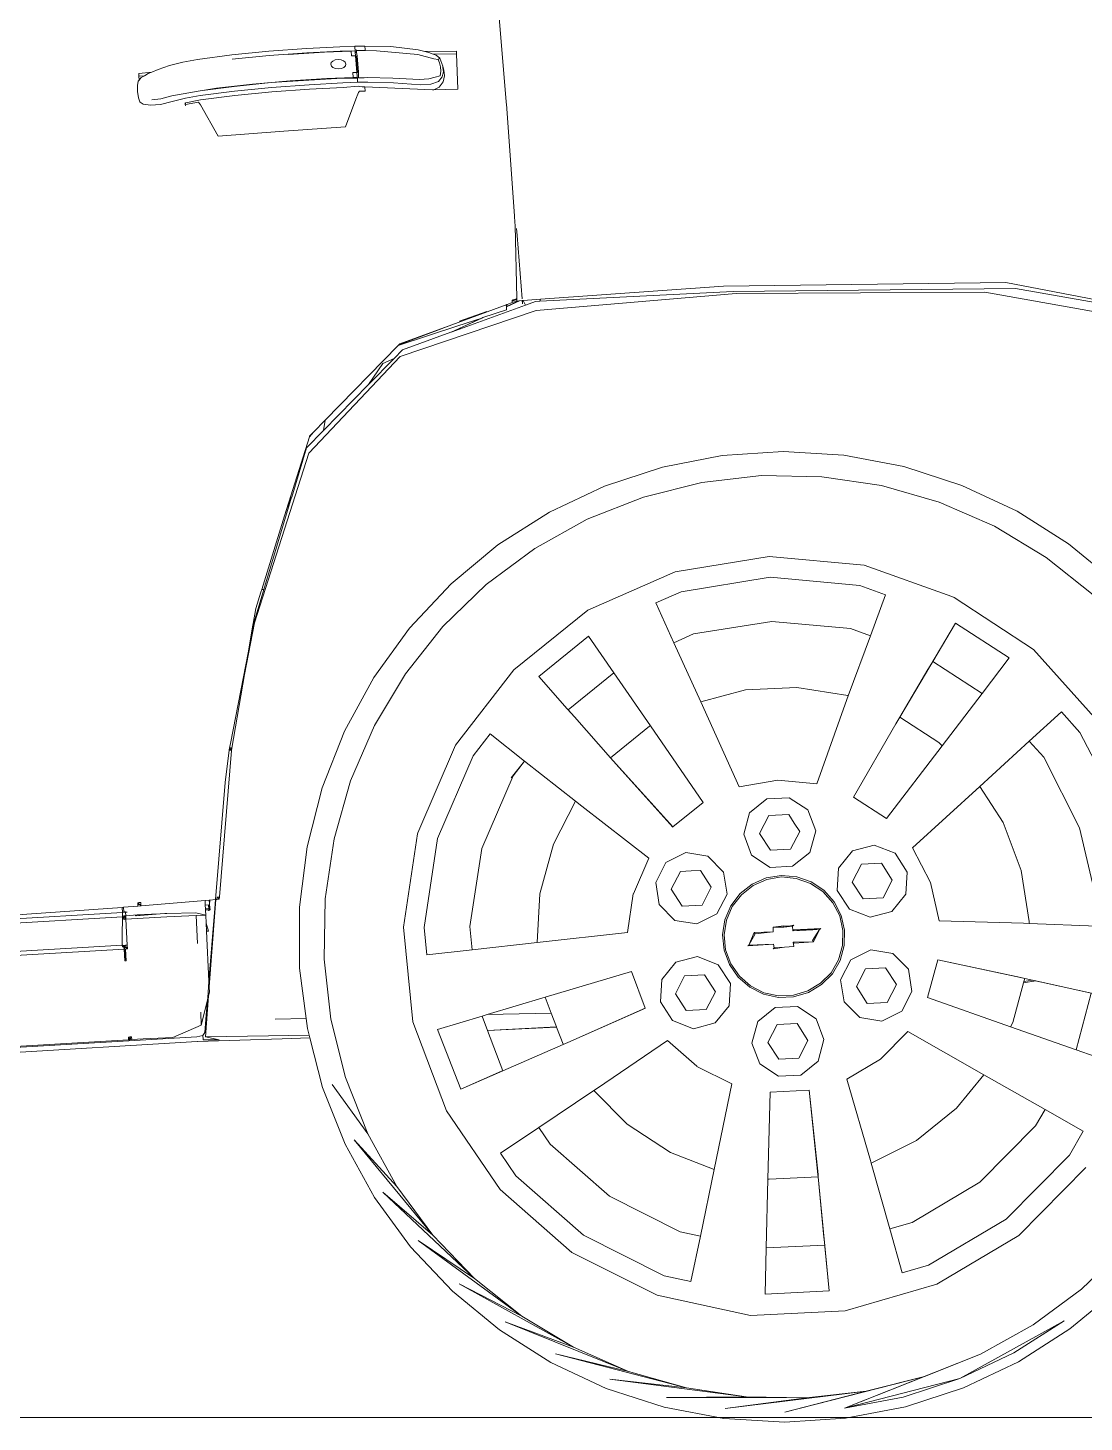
# Model space of a CAD drawing. Header units: millimetres. Extents: x 1010 to 1494, y -119 to 564.
# Drawn here: x 1420.978 to 1421.922, y 497.88 to 499.127 of the extents above; entities that cross this region are included whole.
import ezdxf

# ---------------------------------------------------------------- set-up
doc = ezdxf.new("R2010")
doc.units = ezdxf.units.MM
doc.layers.get('0').update_dxf_attribs({"lineweight": 9})
doc.layers.add('50', color=2, linetype='Continuous', lineweight=9)
doc.layers.add('Edges', color=7, linetype='Continuous', lineweight=9)

# ---------------------------------------------------------------- blocks, each defined once
blk = doc.blocks.new('chevy tahoe rs')
at = {"layer": 'Edges'}
for p, q in [((42.688, 1.536), (42.788, -1.373)), ((33.132, 0.43), (34.213, 0.517)), ((34.213, 0.517), (35.387, 0.577)), ((34.217, 0.38), (35.391, 0.44)), ((35.387, 0.577), (36.579, 0.606)), ((35.391, 0.44), (36.582, 0.47)), ((37.144, 0.461), (35.987, 0.445)), ((36.579, 0.606), (37.636, 0.61)), ((36.582, 0.47), (37.639, 0.473)), ((37.98, 0.457), (37.144, 0.461)), ((37.636, 0.61), (38.104, 0.602)), ((37.639, 0.473), (38.109, 0.462)), ((38.109, 0.462), (37.98, 0.457)), ((37.98, 0.457), (38.109, 0.462)), ((37.986, 0.303), (37.98, 0.457)), ((38.105, 0.55), (38.104, 0.602)), ((38.104, 0.602), (38.145, 0.599)), ((38.108, 0.48), (38.105, 0.55)), ((38.109, 0.462), (38.107, 0.415)), ((38.108, 0.48), (38.111, 0.48)), ((38.109, 0.462), (38.108, 0.48)), ((38.111, 0.48), (38.151, 0.483)), ((38.111, 0.48), (38.111, 0.408)), ((38.241, 0.602), (38.145, 0.599)), ((38.148, 0.413), (38.15, 0.472)), ((38.15, 0.472), (38.396, 0.452)), ((38.424, 0.593), (38.241, 0.602)), ((38.244, 0.465), (38.425, 0.455)), ((38.396, 0.452), (38.785, 0.421)), ((38.424, 0.593), (39.235, 0.539)), ((38.424, 0.593), (38.425, 0.486)), ((38.425, 0.486), (38.425, 0.484)), ((38.425, 0.484), (38.425, 0.455)), ((39.235, 0.539), (40.09, 0.391)), ((31.674, 0.099), (31.255, 0.072)), ((31.255, 0.072), (31.256, -0.024)), ((31.257, -0.014), (31.255, 0.072)), ((31.439, -0.003), (31.557, 0.057)), ((31.557, 0.057), (31.674, 0.099)), ((31.674, 0.099), (31.874, 0.171)), ((31.874, 0.171), (32.239, 0.278)), ((32.239, 0.278), (32.658, 0.367)), ((32.658, 0.367), (33.132, 0.43)), ((37.986, 0.303), (38.11, 0.298)), ((38.11, 0.298), (38.107, 0.415)), ((38.11, 0.298), (38.124, -0.223)), ((38.145, 0.031), (38.11, 0.298)), ((38.11, 0.298), (38.138, 0.292)), ((38.111, 0.408), (38.149, 0.407)), ((38.117, 0.038), (38.145, 0.031)), ((38.145, 0.031), (38.124, -0.223)), ((38.145, 0.031), (38.138, 0.292)), ((38.152, -0.229), (38.145, 0.031)), ((38.148, 0.413), (38.149, 0.407)), ((38.149, 0.407), (38.163, 0.299)), ((38.163, 0.299), (38.171, 0.04)), ((38.171, 0.04), (38.177, -0.222)), ((40.076, 0.252), (38.785, 0.421)), ((40.076, 0.252), (40.573, 0.085)), ((40.09, 0.391), (40.302, 0.329)), ((40.302, 0.329), (40.422, 0.294)), ((41.297, 0.295), (40.302, 0.329)), ((40.422, 0.294), (40.561, 0.234)), ((40.561, 0.234), (40.654, 0.193)), ((41.296, 0.208), (40.561, 0.234)), ((40.573, 0.085), (40.714, 0.054)), ((40.654, 0.193), (40.76, 0.096)), ((40.714, 0.054), (40.76, 0.096)), ((40.747, -0.051), (40.714, 0.054)), ((40.843, -0.161), (40.76, 0.096)), ((41.284, -0.91), (41.296, 0.208)), ((41.296, 0.208), (41.297, 0.295)), ((31.194, -0.366), (31.19, -0.495)), ((31.196, -0.3), (31.194, -0.366)), ((31.225, -0.166), (31.196, -0.3)), ((31.256, -0.134), (31.225, -0.166)), ((31.256, -0.024), (31.256, -0.111)), ((31.256, -0.024), (31.257, -0.024)), ((31.256, -0.111), (31.256, -0.121)), ((31.256, -0.111), (31.258, -0.111)), ((31.258, -0.12), (31.256, -0.121)), ((31.256, -0.121), (31.256, -0.134)), ((31.258, -0.132), (31.256, -0.134)), ((31.439, -0.003), (31.257, -0.014)), ((31.257, -0.014), (31.257, -0.024)), ((31.257, -0.024), (31.258, -0.111)), ((31.329, -0.058), (31.258, -0.132)), ((31.258, -0.111), (31.258, -0.12)), ((31.258, -0.12), (31.258, -0.132)), ((31.329, -0.058), (31.439, -0.003)), ((34.824, -0.433), (33.682, -0.509)), ((35.415, -0.416), (34.241, -0.479)), ((34.824, -0.433), (36.011, -0.39)), ((36.607, -0.392), (35.415, -0.416)), ((36.011, -0.39), (37.168, -0.373)), ((37.664, -0.387), (36.607, -0.392)), ((38.004, -0.377), (37.168, -0.373)), ((38.135, -0.403), (37.664, -0.387)), ((38, -0.218), (38.004, -0.377)), ((38.124, -0.223), (38, -0.218)), ((38.004, -0.377), (38.134, -0.385)), ((38.128, -0.341), (38.124, -0.223)), ((38.124, -0.223), (38.152, -0.229)), ((38.135, -0.403), (38.128, -0.341)), ((38.134, -0.385), (38.128, -0.341)), ((38.133, -0.472), (38.135, -0.403)), ((38.134, -0.385), (38.135, -0.403)), ((38.177, -0.222), (38.172, -0.349)), ((38.172, -0.349), (38.175, -0.399)), ((38.175, -0.399), (38.269, -0.401)), ((38.269, -0.401), (38.355, -0.403)), ((38.355, -0.403), (38.448, -0.405)), ((39.254, -0.458), (38.448, -0.405)), ((40.747, -0.051), (40.774, -0.177)), ((40.749, -0.456), (40.78, -0.314)), ((40.774, -0.177), (40.78, -0.314)), ((40.812, -0.495), (40.855, -0.326)), ((40.87, -0.284), (40.843, -0.161)), ((40.846, -0.206), (40.843, -0.161)), ((40.855, -0.326), (40.846, -0.206)), ((40.884, -0.458), (40.87, -0.284)), ((31.19, -0.495), (31.206, -0.689)), ((31.243, -0.819), (31.206, -0.689)), ((31.258, -0.83), (31.243, -0.819)), ((31.26, -0.831), (31.258, -0.83)), ((31.351, -0.898), (31.26, -0.831)), ((31.911, -0.759), (31.626, -0.777)), ((32.266, -0.862), (31.899, -0.931)), ((32.269, -0.682), (31.911, -0.759)), ((32.686, -0.774), (32.266, -0.862)), ((33.163, -0.569), (32.269, -0.682)), ((33.162, -0.713), (32.686, -0.774)), ((33.165, -0.851), (32.697, -0.922)), ((34.244, -0.627), (33.162, -0.713)), ((33.239, -0.562), (33.163, -0.569)), ((34.248, -0.766), (33.165, -0.851)), ((34.241, -0.479), (33.239, -0.562)), ((33.239, -0.562), (33.682, -0.509)), ((35.419, -0.569), (34.244, -0.627)), ((35.423, -0.708), (34.248, -0.766)), ((36.612, -0.54), (35.419, -0.569)), ((36.616, -0.679), (35.423, -0.708)), ((37.668, -0.536), (36.612, -0.54)), ((37.672, -0.674), (36.616, -0.679)), ((37.668, -0.536), (38.136, -0.537)), ((37.672, -0.674), (38.151, -0.661)), ((38.103, -0.962), (38.146, -0.864)), ((38.136, -0.537), (38.133, -0.472)), ((38.136, -0.537), (38.176, -0.536)), ((38.146, -0.864), (38.181, -0.821)), ((38.151, -0.661), (38.183, -0.674)), ((38.273, -0.544), (38.176, -0.536)), ((38.181, -0.821), (38.359, -0.826)), ((38.277, -0.683), (38.183, -0.674)), ((38.359, -0.548), (38.273, -0.544)), ((38.353, -0.69), (38.277, -0.683)), ((38.356, -0.704), (38.353, -0.69)), ((38.353, -0.69), (40.486, -0.887)), ((38.356, -0.704), (38.359, -0.826)), ((38.455, -0.552), (38.359, -0.548)), ((39.264, -0.605), (38.455, -0.552)), ((40.094, -0.548), (39.254, -0.458)), ((40.115, -0.715), (39.264, -0.605)), ((40.39, -0.539), (40.094, -0.548)), ((40.446, -0.704), (40.115, -0.715)), ((40.583, -0.496), (40.39, -0.539)), ((40.684, -0.632), (40.446, -0.704)), ((40.53, -0.888), (40.704, -0.811)), ((40.583, -0.496), (40.749, -0.456)), ((40.684, -0.632), (40.812, -0.495)), ((40.704, -0.811), (40.837, -0.65)), ((40.837, -0.65), (40.885, -0.47)), ((40.884, -0.458), (40.885, -0.47)), ((31.582, -0.939), (31.351, -0.898)), ((31.899, -0.931), (31.582, -0.939)), ((32.659, -0.97), (32.673, -0.968)), ((32.671, -0.927), (32.671, -0.925)), ((32.678, -0.939), (32.671, -0.944)), ((32.671, -0.944), (32.673, -0.968)), ((32.673, -0.968), (32.676, -1.016)), ((32.673, -0.968), (32.678, -0.968)), ((32.678, -0.968), (33.092, -0.922)), ((32.697, -0.922), (32.678, -0.939)), ((32.678, -0.926), (32.678, -0.924)), ((32.678, -0.939), (32.678, -0.93)), ((32.678, -0.968), (32.678, -0.939)), ((32.68, -0.925), (32.683, -0.923)), ((32.697, -0.922), (32.683, -0.923)), ((33.092, -0.922), (33.153, -1.002)), ((33.153, -1.002), (33.657, -2.017)), ((37.685, -1.921), (38.092, -0.988)), ((38.092, -0.988), (38.103, -0.962)), ((40.486, -0.887), (40.53, -0.888)), ((40.53, -0.888), (41.284, -0.91)), ((42.788, -1.373), (42.789, -1.397)), ((42.789, -1.397), (42.789, -1.413)), ((42.789, -1.413), (42.79, -1.44)), ((42.79, -1.44), (42.876, -4.992)), ((33.657, -2.017), (35.74, -1.969)), ((35.74, -1.969), (37.685, -1.921)), ((42.88, -5.183), (42.876, -4.992)), ((42.88, -5.185), (42.878, -5.286)), ((42.88, -5.185), (42.88, -5.183)), ((42.878, -5.286), (42.819, -7.586)), ((42.927, -5.606), (42.92, -5.389)), ((42.987, -7.607), (42.927, -5.606)), ((42.476, -7.773), (40.733, -8.319)), ((43.088, -7.811), (40.738, -8.54)), ((42.483, -7.771), (42.476, -7.773)), ((42.477, -7.795), (42.476, -7.773)), ((42.477, -7.795), (42.484, -7.789)), ((42.48, -7.833), (42.477, -7.795)), ((42.484, -7.831), (42.48, -7.833)), ((42.481, -7.839), (42.48, -7.833)), ((42.481, -7.839), (42.484, -7.837)), ((42.484, -7.878), (42.481, -7.839)), ((42.496, -7.767), (42.483, -7.771)), ((42.483, -7.771), (42.484, -7.776)), ((42.883, -7.67), (42.484, -7.831)), ((42.484, -7.837), (42.901, -7.67)), ((42.484, -7.776), (42.509, -7.765)), ((42.484, -7.789), (42.509, -7.765)), ((42.496, -7.767), (42.484, -7.776)), ((42.484, -7.789), (42.484, -7.776)), ((42.484, -7.831), (42.484, -7.789)), ((42.484, -7.837), (42.484, -7.831)), ((42.484, -7.878), (42.484, -7.837)), ((42.484, -7.88), (42.484, -7.878)), ((42.484, -7.934), (42.484, -7.88)), ((42.512, -7.762), (42.496, -7.767)), ((42.509, -7.765), (42.512, -7.762)), ((42.512, -7.762), (42.67, -7.712)), ((42.67, -7.712), (42.672, -7.664)), ((42.817, -7.672), (42.67, -7.712)), ((42.672, -7.664), (42.79, -7.63)), ((42.699, -7.634), (42.672, -7.654)), ((42.699, -7.634), (42.672, -7.641)), ((42.672, -7.641), (42.673, -7.637)), ((42.672, -7.654), (42.672, -7.641)), ((42.672, -7.664), (42.672, -7.654)), ((42.707, -7.628), (42.673, -7.637)), ((42.784, -7.61), (42.699, -7.634)), ((42.707, -7.628), (42.699, -7.634)), ((42.784, -7.607), (42.707, -7.628)), ((42.798, -7.603), (42.784, -7.607)), ((42.784, -7.607), (42.784, -7.61)), ((42.784, -7.61), (42.79, -7.63)), ((42.79, -7.63), (42.798, -7.628)), ((42.805, -7.601), (42.798, -7.603)), ((42.798, -7.628), (42.798, -7.603)), ((42.798, -7.628), (42.804, -7.626)), ((42.804, -7.626), (42.805, -7.601)), ((42.817, -7.67), (42.804, -7.626)), ((42.819, -7.597), (42.805, -7.601)), ((42.819, -7.597), (42.817, -7.67)), ((42.817, -7.672), (42.883, -7.67)), ((42.817, -7.67), (42.817, -7.672)), ((42.819, -7.586), (42.819, -7.597)), ((42.883, -7.67), (42.901, -7.67)), ((42.901, -7.67), (42.989, -7.668)), ((42.989, -7.668), (42.993, -7.667)), ((42.992, -7.769), (42.989, -7.668)), ((42.993, -7.667), (42.992, -7.769)), ((42.993, -7.667), (43.023, -7.667)), ((43.57, -7.654), (43.023, -7.667)), ((43.023, -7.667), (43.088, -7.811)), ((43.405, -7.712), (43.088, -7.811)), ((43.54, -7.713), (43.405, -7.712)), ((43.413, -7.997), (49.736, -7.772)), ((43.54, -7.713), (43.57, -7.654)), ((49.647, -7.707), (43.54, -7.713)), ((43.57, -7.654), (49.352, -7.515)), ((49.352, -7.515), (58.249, -7.834)), ((58.547, -8.038), (49.647, -7.707)), ((49.736, -7.772), (57.577, -8.106)), ((58.249, -7.834), (61.563, -8.634)), ((39.035, -8.874), (40.733, -8.319)), ((39.056, -9.244), (43.413, -7.997)), ((40.733, -8.319), (39.072, -8.84)), ((41.686, -8.154), (40.703, -8.551)), ((40.738, -8.54), (41.723, -8.143)), ((40.922, -8.364), (41.686, -8.154)), ((40.977, -8.219), (41.857, -7.951)), ((41.686, -8.154), (41.723, -8.143)), ((41.723, -8.143), (42.484, -7.934)), ((57.577, -8.106), (61.373, -8.974)), ((61.725, -8.763), (58.547, -8.038)), ((39.011, -8.896), (40.922, -8.364)), ((40.696, -8.553), (39.142, -9.035)), ((40.696, -8.553), (40.703, -8.551)), ((40.732, -8.542), (40.703, -8.551)), ((40.732, -8.542), (40.738, -8.54)), ((39.011, -8.896), (36.602, -11.133)), ((38.862, -9.294), (39.142, -9.035)), ((39.035, -8.874), (39.011, -8.896)), ((39.072, -8.84), (39.035, -8.874)), ((36.03, -12.15), (39.056, -9.244)), ((38.862, -9.294), (38.023, -10.073)), ((38.023, -10.073), (38.501, -9.44)), ((38.501, -9.44), (38.862, -9.294)), ((38.023, -10.073), (36.534, -11.453)), ((36.602, -11.133), (36.211, -11.496)), ((36.534, -11.453), (36.602, -11.133)), ((36.078, -11.631), (35.176, -14.09)), ((36.534, -11.453), (35.968, -11.978)), ((36.078, -11.631), (36.211, -11.496)), ((36.084, -11.613), (36.078, -11.631)), ((36.211, -11.496), (36.084, -11.613)), ((34.062, -17.413), (36.03, -12.15)), ((35.968, -11.978), (35.426, -13.509)), ((47.151, -13.125), (45.297, -13.634)), ((47.151, -13.125), (49.055, -12.854)), ((49.055, -12.854), (50.977, -12.823)), ((50.977, -12.823), (52.887, -13.033)), ((52.887, -13.033), (54.757, -13.481)), ((35.425, -13.51), (34.411, -16.372)), ((35.176, -14.09), (35.379, -13.571)), ((35.379, -13.571), (35.425, -13.51)), ((35.425, -13.51), (35.426, -13.509)), ((43.522, -14.37), (45.297, -13.634)), ((48.367, -13.673), (50.262, -13.548)), ((50.262, -13.548), (52.157, -13.673)), ((54.757, -13.481), (56.556, -14.16)), ((44.705, -14.657), (46.504, -14.045)), ((46.504, -14.045), (48.367, -13.673)), ((52.157, -13.673), (54.02, -14.045)), ((54.02, -14.045), (55.818, -14.657)), ((35.176, -14.09), (34.341, -16.368)), ((41.852, -15.323), (43.522, -14.37)), ((58.255, -15.058), (56.556, -14.16)), ((43.002, -15.499), (44.705, -14.657)), ((55.818, -14.657), (57.522, -15.499)), ((40.315, -16.478), (41.852, -15.323)), ((58.255, -15.058), (59.828, -16.163)), ((41.423, -16.558), (43.002, -15.499)), ((57.522, -15.499), (59.101, -16.558)), ((47.393, -16.448), (50.381, -16.102)), ((50.381, -16.102), (53.36, -16.526)), ((59.828, -16.163), (61.251, -17.456)), ((34.411, -16.372), (34.053, -17.378)), ((34.308, -16.457), (34.125, -16.957)), ((34.308, -16.457), (34.345, -16.368)), ((34.341, -16.368), (34.308, -16.457)), ((34.345, -16.368), (34.341, -16.368)), ((34.411, -16.372), (34.345, -16.368)), ((38.936, -17.816), (40.315, -16.478)), ((39.995, -17.814), (41.423, -16.558)), ((44.584, -17.526), (47.393, -16.448)), ((53.36, -16.526), (56.073, -17.65)), ((59.101, -16.558), (60.529, -17.814)), ((34.125, -16.957), (34.02, -17.429)), ((46.74, -17.394), (47.549, -17.083)), ((47.549, -17.083), (50.373, -16.757)), ((50.373, -16.757), (53.187, -17.158)), ((33.666, -19.026), (34.062, -17.413)), ((34.013, -17.542), (33.831, -18.281)), ((33.994, -17.547), (33.831, -18.281)), ((33.997, -17.533), (33.994, -17.547)), ((33.994, -17.547), (34.013, -17.542)), ((34.02, -17.429), (33.997, -17.533)), ((33.997, -17.533), (34.016, -17.528)), ((34.016, -17.528), (34.013, -17.542)), ((34.013, -17.542), (34.015, -17.542)), ((34.047, -17.404), (34.016, -17.528)), ((34.016, -17.528), (34.019, -17.528)), ((34.02, -17.429), (34.047, -17.404)), ((34.053, -17.378), (34.047, -17.404)), ((34.047, -17.404), (34.05, -17.401)), ((42.16, -19.284), (44.584, -17.526)), ((46.74, -17.394), (47.247, -18.677)), ((53.187, -17.158), (53.988, -17.49)), ((53.988, -17.49), (53.449, -18.758)), ((37.734, -19.317), (38.936, -17.816)), ((38.743, -19.246), (39.995, -17.814)), ((56.139, -17.678), (56.073, -17.65)), ((58.561, -19.44), (56.139, -17.678)), ((33.118, -21.173), (33.827, -18.297)), ((33.827, -18.297), (33.666, -19.026)), ((33.827, -18.297), (33.831, -18.281)), ((42.933, -19.535), (44.563, -18.338)), ((44.563, -18.338), (45.306, -19.536)), ((47.247, -18.677), (47.88, -18.43)), ((47.88, -18.43), (50.357, -18.159)), ((50.357, -18.159), (52.826, -18.495)), ((47.247, -18.677), (47.998, -20.577)), ((52.657, -20.618), (53.449, -18.758)), ((52.826, -18.495), (53.449, -18.758)), ((56.14, -18.49), (54.251, -21.364)), ((56.14, -18.49), (55.369, -19.668)), ((56.14, -18.49), (57.782, -19.67)), ((33.666, -19.026), (33.156, -21.321)), ((36.73, -20.957), (37.734, -19.317)), ((37.687, -20.83), (38.743, -19.246)), ((40.206, -21.572), (42.16, -19.284)), ((43.782, -20.596), (42.933, -19.535)), ((42.933, -19.535), (43.784, -20.594)), ((43.815, -20.632), (45.306, -19.536)), ((45.306, -19.536), (46.377, -21.261)), ((55.206, -19.915), (55.369, -19.668)), ((55.369, -19.668), (56.873, -20.748)), ((57.782, -19.67), (56.873, -20.748)), ((58.561, -19.44), (60.454, -21.778)), ((55.206, -19.915), (54.252, -21.365)), ((43.782, -20.596), (43.784, -20.594)), ((43.997, -20.865), (43.782, -20.596)), ((43.784, -20.594), (43.815, -20.632)), ((43.999, -20.863), (43.815, -20.632)), ((49.426, -20.273), (47.998, -20.577)), ((47.998, -20.577), (49.079, -23.314)), ((49.426, -20.273), (51.051, -20.273)), ((51.051, -20.273), (52.64, -20.611)), ((52.546, -20.878), (52.657, -20.618)), ((52.64, -20.611), (52.657, -20.618)), ((35.94, -22.709), (36.73, -20.957)), ((36.847, -22.539), (37.687, -20.83)), ((43.997, -20.865), (43.999, -20.863)), ((45.07, -22.204), (43.997, -20.865)), ((43.999, -20.863), (45.071, -22.203)), ((52.546, -20.878), (51.527, -23.346)), ((55.534, -22.333), (56.873, -20.748)), ((33.146, -21.394), (32.542, -25.991)), ((33.074, -21.385), (32.894, -22.402)), ((33.071, -21.384), (33.073, -21.37)), ((33.074, -21.385), (33.071, -21.384)), ((33.073, -21.37), (33.082, -21.308)), ((33.073, -21.37), (33.077, -21.371)), ((33.074, -21.385), (33.077, -21.371)), ((33.087, -21.386), (33.074, -21.385)), ((33.077, -21.371), (33.088, -21.309)), ((33.077, -21.371), (33.089, -21.372)), ((33.091, -21.331), (33.081, -21.317)), ((33.088, -21.309), (33.082, -21.308)), ((33.082, -21.308), (33.146, -21.394)), ((33.087, -21.386), (33.089, -21.372)), ((33.135, -21.392), (33.087, -21.386)), ((33.095, -21.267), (33.088, -21.309)), ((33.104, -21.312), (33.088, -21.309)), ((33.089, -21.372), (33.104, -21.312)), ((33.095, -21.266), (33.118, -21.173)), ((33.095, -21.267), (33.095, -21.266)), ((33.144, -21.319), (33.104, -21.312)), ((33.135, -21.392), (33.144, -21.319)), ((33.146, -21.394), (33.135, -21.392)), ((33.151, -21.32), (33.144, -21.319)), ((33.146, -21.394), (33.153, -21.32)), ((33.146, -21.394), (33.151, -21.32)), ((33.156, -21.321), (33.146, -21.394)), ((33.153, -21.32), (33.151, -21.32)), ((33.156, -21.321), (33.153, -21.32)), ((40.753, -21.931), (41.316, -21.272)), ((41.316, -21.272), (42.355, -22.177)), ((45.071, -22.203), (46.353, -21.272)), ((46.353, -21.272), (46.377, -21.261)), ((46.377, -21.261), (47.926, -23.757)), ((54.113, -21.574), (54.251, -21.364)), ((54.116, -21.573), (54.252, -21.365)), ((54.252, -21.365), (54.251, -21.364)), ((55.438, -22.226), (54.252, -21.365)), ((58.289, -22.328), (59.353, -21.449)), ((59.353, -21.449), (59.898, -22.123)), ((40.206, -21.572), (38.883, -24.274)), ((39.502, -24.484), (40.753, -21.931)), ((52.668, -23.819), (54.113, -21.574)), ((52.67, -23.819), (54.116, -21.573)), ((32.894, -22.402), (32.408, -26.072)), ((41.913, -22.689), (42.355, -22.177)), ((42.355, -22.177), (41.975, -22.627)), ((41.975, -22.627), (42.358, -22.18)), ((42.355, -22.177), (42.358, -22.18)), ((43.9, -23.523), (42.358, -22.18)), ((45.07, -22.204), (45.071, -22.203)), ((45.239, -22.415), (45.07, -22.204)), ((45.239, -22.413), (45.071, -22.203)), ((46.929, -24.481), (45.239, -22.413)), ((46.928, -24.483), (45.239, -22.415)), ((55.534, -22.333), (53.668, -24.543)), ((55.438, -22.226), (55.534, -22.333)), ((58.289, -22.328), (56.663, -23.672)), ((58.289, -22.328), (58.72, -22.854)), ((59.898, -22.123), (61.081, -24.708)), ((35.376, -24.547), (35.94, -22.709)), ((36.237, -24.342), (36.847, -22.539)), ((40.878, -24.866), (41.975, -22.627)), ((41.975, -22.627), (41.913, -22.689)), ((58.72, -22.854), (59.743, -25.126)), ((50.305, -23.172), (49.079, -23.314)), ((50.305, -23.172), (50.306, -23.172)), ((51.527, -23.346), (50.306, -23.172)), ((43.139, -24.841), (43.9, -23.523)), ((44.093, -23.691), (43.9, -23.523)), ((44.093, -23.691), (46.126, -25.423)), ((49.937, -23.738), (49.367, -24.152)), ((50.64, -23.738), (49.937, -23.738)), ((51.21, -24.152), (50.64, -23.738)), ((56.663, -23.672), (54.445, -25.504)), ((56.663, -23.672), (57.337, -24.841)), ((47.926, -23.757), (46.929, -24.481)), ((49.367, -24.152), (49.15, -24.821)), ((51.427, -24.821), (51.21, -24.152)), ((52.67, -23.819), (52.668, -23.819)), ((53.668, -24.543), (52.67, -23.819)), ((35.046, -26.441), (35.376, -24.547)), ((35.866, -26.211), (36.237, -24.342)), ((38.287, -27.223), (38.875, -24.308)), ((38.883, -24.274), (38.875, -24.308)), ((38.94, -27.271), (39.502, -24.484)), ((46.929, -24.481), (46.928, -24.483)), ((49.654, -24.817), (49.971, -24.27)), ((49.971, -24.27), (50.603, -24.27)), ((50.761, -24.543), (50.603, -24.27)), ((50.768, -24.544), (50.761, -24.543)), ((50.761, -24.543), (50.919, -24.817)), ((40.385, -27.31), (40.878, -24.866)), ((42.637, -26.386), (43.139, -24.841)), ((49.15, -24.821), (49.367, -25.491)), ((49.971, -25.365), (49.654, -24.817)), ((50.919, -24.817), (50.603, -25.365)), ((51.21, -25.491), (51.427, -24.821)), ((57.337, -24.841), (57.84, -26.386)), ((46.126, -25.423), (45.583, -26.53)), ((47.301, -25.309), (46.658, -25.595)), ((47.989, -25.456), (47.301, -25.309)), ((48.46, -25.979), (47.989, -25.456)), ((49.367, -25.491), (49.937, -25.904)), ((50.603, -25.365), (49.971, -25.365)), ((50.64, -25.904), (51.21, -25.491)), ((52.557, -25.51), (52.086, -26.032)), ((53.245, -25.363), (52.557, -25.51)), ((53.888, -25.649), (53.245, -25.363)), ((54.959, -26.626), (54.445, -25.504)), ((59.743, -25.126), (60.186, -27.578)), ((46.658, -25.595), (46.306, -26.205)), ((46.783, -26.441), (47.099, -25.893)), ((47.436, -25.893), (47.099, -25.893)), ((47.437, -25.892), (47.436, -25.893)), ((47.436, -25.893), (47.732, -25.893)), ((47.732, -25.893), (48.048, -26.441)), ((49.937, -25.904), (50.64, -25.904)), ((52.496, -26.492), (52.812, -25.945)), ((52.812, -25.945), (53.445, -25.945)), ((53.445, -25.945), (53.761, -26.492)), ((54.24, -26.259), (53.888, -25.649)), ((-4.755, -26.708), (29.457, -26.335)), ((29.457, -26.175), (25.41, -26.261)), ((29.503, -26.174), (29.457, -26.175)), ((29.457, -26.175), (29.457, -26.335)), ((29.457, -26.335), (29.561, -26.334)), ((29.457, -26.335), (29.457, -26.447)), ((29.955, -26.165), (29.503, -26.174)), ((29.503, -26.174), (29.503, -26.32)), ((29.503, -26.32), (29.561, -26.316)), ((29.561, -26.316), (29.561, -26.334)), ((29.561, -26.334), (29.561, -26.441)), ((29.561, -26.334), (29.609, -26.334)), ((29.955, -26.057), (29.992, -26.05)), ((29.955, -26.053), (29.992, -26.05)), ((29.955, -26.057), (29.955, -26.053)), ((29.955, -26.053), (30.056, -26.157)), ((29.955, -26.12), (29.955, -26.057)), ((30.056, -26.114), (29.955, -26.12)), ((29.955, -26.165), (29.955, -26.12)), ((30.056, -26.157), (29.955, -26.165)), ((29.992, -26.05), (30.057, -26.047)), ((30.056, -26.114), (30.057, -26.047)), ((32.08, -26.083), (30.056, -26.157)), ((30.056, -26.157), (30.056, -26.114)), ((32.206, -26.079), (32.08, -26.083)), ((32.08, -26.229), (32.08, -26.083)), ((32.08, -26.229), (32.183, -26.224)), ((32.08, -26.229), (32.08, -26.35)), ((32.19, -26.345), (32.08, -26.35)), ((32.372, -26.346), (32.08, -28.633)), ((32.08, -26.35), (32.08, -26.382)), ((32.08, -26.382), (32.194, -26.377)), ((32.08, -26.382), (32.08, -26.387)), ((32.179, -26.383), (32.08, -26.387)), ((32.08, -26.387), (32.08, -26.547)), ((32.179, -26.383), (32.176, -26.401)), ((32.196, -26.382), (32.179, -26.383)), ((32.183, -26.224), (32.183, -26.228)), ((32.183, -26.228), (32.187, -26.246)), ((32.187, -26.246), (32.19, -26.345)), ((32.196, -26.382), (32.193, -26.401)), ((32.194, -26.377), (32.197, -26.378)), ((32.227, -26.381), (32.196, -26.382)), ((32.217, -26.23), (32.197, -26.378)), ((32.197, -26.378), (32.227, -26.381)), ((32.228, -26.078), (32.206, -26.079)), ((32.213, -26.173), (32.206, -26.079)), ((32.228, -26.078), (32.213, -26.173)), ((32.217, -26.23), (32.213, -26.173)), ((32.237, -26.078), (32.217, -26.23)), ((32.227, -26.381), (32.217, -26.23)), ((32.237, -26.078), (32.228, -26.078)), ((32.408, -26.072), (32.237, -26.078)), ((32.408, -26.072), (32.372, -26.346)), ((32.375, -26.476), (32.427, -26.071)), ((32.427, -26.071), (32.408, -26.072)), ((32.456, -26.07), (32.427, -26.071)), ((32.456, -26.07), (32.466, -25.995)), ((32.531, -26.064), (32.456, -26.07)), ((32.526, -25.992), (32.466, -25.995)), ((32.466, -25.995), (32.531, -26.064)), ((32.542, -25.991), (32.526, -25.992)), ((32.531, -26.064), (32.526, -25.992)), ((32.542, -25.991), (32.531, -26.064)), ((35.742, -28.112), (35.866, -26.211)), ((42.477, -27.919), (42.637, -26.386)), ((46.306, -26.205), (46.379, -26.905)), ((48.533, -26.678), (48.46, -25.979)), ((49.343, -26.401), (49.795, -26.227)), ((49.807, -26.276), (49.367, -26.445)), ((49.795, -26.227), (50.275, -26.172)), ((50.274, -26.222), (49.807, -26.276)), ((50.74, -26.289), (50.274, -26.222)), ((50.275, -26.172), (50.754, -26.24)), ((51.176, -26.469), (50.74, -26.289)), ((50.754, -26.24), (51.201, -26.425)), ((52.086, -26.032), (52.012, -26.732)), ((54.166, -26.959), (54.24, -26.259)), ((57.84, -26.386), (58.009, -28.002)), ((29.455, -26.475), (-37.802, -27.13)), ((29.448, -26.56), (29.421, -26.99)), ((29.499, -26.464), (29.448, -26.56)), ((29.455, -26.475), (29.448, -26.56)), ((29.477, -26.559), (29.448, -26.56)), ((29.457, -26.447), (29.455, -26.475)), ((29.503, -26.445), (29.457, -26.447)), ((29.499, -26.464), (29.457, -26.447)), ((29.499, -26.464), (29.477, -26.559)), ((29.561, -26.441), (29.499, -26.464)), ((29.499, -26.464), (29.561, -26.441)), ((29.503, -26.445), (29.499, -26.464)), ((29.499, -26.464), (29.511, -26.473)), ((29.561, -26.441), (29.503, -26.445)), ((29.561, -26.441), (29.511, -26.473)), ((29.511, -26.473), (29.524, -26.494)), ((29.524, -26.494), (29.511, -26.556)), ((29.561, -26.552), (29.511, -26.556)), ((29.524, -26.494), (29.561, -26.441)), ((29.524, -26.494), (29.561, -26.469)), ((29.524, -26.494), (29.561, -26.552)), ((29.916, -26.437), (29.561, -26.441)), ((29.561, -26.441), (29.561, -26.552)), ((29.916, -26.548), (29.561, -26.552)), ((29.561, -27.373), (29.561, -26.552)), ((30.368, -26.436), (29.859, -26.461)), ((29.889, -26.463), (30.651, -26.435)), ((29.916, -26.437), (30.368, -26.436)), ((29.916, -26.548), (30.852, -26.545)), ((30.368, -26.436), (30.651, -26.435)), ((30.651, -26.435), (30.794, -26.434)), ((30.794, -26.434), (30.852, -26.434)), ((30.852, -26.434), (31.773, -26.461)), ((30.852, -26.545), (31.773, -26.544)), ((31.773, -26.461), (32.08, -26.547)), ((31.773, -26.544), (32.08, -26.547)), ((31.773, -26.544), (31.773, -27.428)), ((32.08, -28.813), (32.375, -26.476)), ((32.08, -26.547), (32.08, -26.804)), ((32.08, -26.804), (32.145, -27.056)), ((32.08, -27.056), (32.08, -26.804)), ((32.176, -26.401), (32.193, -26.401)), ((34.956, -28.361), (35.046, -26.441)), ((45.582, -26.531), (45.339, -27.741)), ((45.582, -26.531), (45.583, -26.53)), ((47.099, -26.989), (46.783, -26.441)), ((48.048, -26.441), (47.732, -26.989)), ((48.181, -27.288), (48.533, -26.678)), ((48.639, -27.052), (48.953, -26.685)), ((48.987, -26.722), (48.681, -27.081)), ((48.953, -26.685), (49.343, -26.401)), ((49.367, -26.445), (48.987, -26.722)), ((51.557, -26.745), (51.176, -26.469)), ((51.201, -26.425), (51.591, -26.708)), ((51.853, -27.112), (51.557, -26.745)), ((51.591, -26.708), (51.896, -27.085)), ((52.012, -26.732), (52.364, -27.342)), ((52.812, -27.04), (52.496, -26.492)), ((53.761, -26.492), (53.445, -27.04)), ((54.959, -26.626), (54.959, -26.627)), ((55.171, -27.841), (54.959, -26.627)), ((29.421, -26.99), (29.4, -27.369)), ((32.145, -27.056), (32.08, -27.056)), ((32.08, -27.056), (32.08, -28.633)), ((38.445, -30.227), (38.287, -27.223)), ((46.379, -26.905), (46.85, -27.428)), ((47.732, -26.989), (47.099, -26.989)), ((48.426, -27.487), (48.639, -27.052)), ((48.681, -27.081), (48.474, -27.503)), ((52.049, -27.539), (51.853, -27.112)), ((51.896, -27.085), (52.097, -27.524)), ((53.445, -27.04), (52.812, -27.04)), ((53.695, -27.482), (54.166, -26.959)), ((29.457, -27.494), (-37.804, -28.149)), ((29.4, -27.369), (-37.74, -28.022)), ((29.426, -27.369), (29.4, -27.369)), ((29.4, -27.369), (29.405, -27.415)), ((29.427, -27.404), (29.405, -27.415)), ((29.405, -27.415), (29.427, -27.404)), ((29.405, -27.415), (29.45, -27.418)), ((29.46, -27.373), (29.426, -27.369)), ((29.426, -27.369), (29.427, -27.404)), ((29.427, -27.404), (29.426, -27.369)), ((29.427, -27.404), (29.46, -27.373)), ((29.427, -27.404), (29.46, -27.373)), ((29.427, -27.404), (29.45, -27.418)), ((29.45, -27.418), (29.427, -27.404)), ((29.45, -27.418), (29.46, -27.373)), ((29.45, -27.418), (29.46, -27.373)), ((29.45, -27.451), (29.45, -27.418)), ((29.45, -27.418), (29.495, -27.435)), ((29.495, -27.435), (29.45, -27.418)), ((29.495, -27.435), (29.45, -27.451)), ((29.45, -27.451), (29.495, -27.435)), ((29.45, -27.451), (29.457, -27.494)), ((29.495, -27.435), (29.457, -27.494)), ((29.503, -27.492), (29.457, -27.494)), ((29.457, -27.864), (29.457, -27.494)), ((29.503, -27.863), (29.457, -27.494)), ((29.495, -27.435), (29.457, -27.494)), ((29.503, -27.492), (29.457, -27.494)), ((29.503, -27.863), (29.457, -27.494)), ((29.503, -27.375), (29.46, -27.373)), ((29.495, -27.435), (29.46, -27.373)), ((29.495, -27.435), (29.46, -27.373)), ((29.503, -27.375), (29.495, -27.435)), ((29.495, -27.435), (29.503, -27.375)), ((29.561, -27.431), (29.495, -27.435)), ((29.495, -27.435), (29.561, -27.431)), ((29.495, -27.435), (29.561, -27.488)), ((29.495, -27.435), (29.561, -27.488)), ((29.503, -27.375), (29.561, -27.373)), ((29.561, -27.488), (29.503, -27.492)), ((29.503, -27.492), (29.503, -27.863)), ((29.561, -27.488), (29.561, -27.373)), ((38.985, -28.136), (38.94, -27.271)), ((40.424, -28.047), (40.385, -27.31)), ((46.85, -27.428), (47.539, -27.574)), ((47.539, -27.574), (48.181, -27.288)), ((48.33, -27.96), (48.426, -27.487)), ((48.474, -27.503), (48.381, -27.964)), ((52.129, -28.003), (52.049, -27.539)), ((52.097, -27.524), (52.18, -28)), ((52.364, -27.342), (53.007, -27.628)), ((53.007, -27.628), (53.695, -27.482)), ((29.503, -27.863), (29.457, -27.864)), ((35.866, -30.013), (35.742, -28.112)), ((38.985, -28.136), (40.424, -28.047)), ((40.424, -28.047), (42.477, -27.919)), ((45.339, -27.741), (42.477, -27.919)), ((48.356, -28.444), (48.33, -27.96)), ((48.381, -27.964), (48.405, -28.435)), ((49.146, -28.319), (49.332, -27.936)), ((49.146, -28.319), (49.355, -27.976)), ((49.332, -27.936), (49.355, -27.976)), ((49.933, -27.94), (49.332, -27.936)), ((49.355, -27.976), (49.933, -27.94)), ((50.276, -27.767), (49.933, -27.794)), ((49.933, -27.794), (50.268, -27.807)), ((49.933, -27.794), (49.933, -27.94)), ((50.587, -27.764), (50.268, -27.807)), ((50.276, -27.767), (50.268, -27.807)), ((50.268, -27.807), (50.55, -27.793)), ((50.55, -27.793), (50.276, -27.767)), ((50.587, -27.764), (50.55, -27.793)), ((50.55, -27.793), (50.55, -27.938)), ((50.587, -27.909), (50.55, -27.938)), ((51.434, -27.911), (50.55, -27.938)), ((50.55, -27.938), (51.39, -27.935)), ((51.434, -27.911), (50.587, -27.909)), ((51.39, -27.935), (51.16, -28.271)), ((51.39, -27.935), (51.182, -28.313)), ((51.39, -27.935), (51.434, -27.911)), ((52.092, -28.473), (52.129, -28.003)), ((52.18, -28), (52.142, -28.483)), ((57.833, -28.048), (55.171, -27.841)), ((58.003, -28.063), (57.833, -28.048)), ((58.009, -28.002), (58.003, -28.063)), ((58.003, -28.063), (60.129, -28.251)), ((35.082, -29.955), (34.956, -28.361)), ((48.505, -28.903), (48.356, -28.444)), ((48.405, -28.435), (48.552, -28.882)), ((49.146, -28.319), (49.105, -28.343)), ((49.105, -28.343), (49.92, -28.326)), ((49.92, -28.326), (49.146, -28.319)), ((49.901, -28.471), (49.934, -28.442)), ((49.901, -28.471), (50.265, -28.444)), ((49.934, -28.442), (49.92, -28.326)), ((49.934, -28.442), (50.265, -28.444)), ((50.265, -28.444), (50.559, -28.435)), ((50.546, -28.297), (51.182, -28.313)), ((50.559, -28.435), (50.546, -28.297)), ((50.572, -28.326), (50.546, -28.297)), ((50.572, -28.326), (51.182, -28.313)), ((51.182, -28.313), (51.16, -28.271)), ((51.947, -28.92), (52.092, -28.473)), ((52.142, -28.483), (51.993, -28.942)), ((32.08, -28.644), (32.015, -29.155)), ((32.045, -29.091), (32.08, -28.975)), ((32.08, -28.633), (32.08, -28.644)), ((32.08, -28.644), (32.08, -28.813)), ((32.08, -28.813), (32.08, -28.975)), ((45.403, -28.975), (42.649, -29.653)), ((45.403, -28.975), (45.784, -30.147)), ((46.819, -28.75), (46.348, -29.273)), ((47.507, -28.604), (46.819, -28.75)), ((48.15, -28.89), (47.507, -28.604)), ((48.502, -29.5), (48.15, -28.89)), ((48.758, -29.315), (48.505, -28.903)), ((48.552, -28.882), (48.798, -29.284)), ((51.691, -29.315), (51.947, -28.92)), ((51.993, -28.942), (51.73, -29.348)), ((52.333, -28.944), (51.981, -29.553)), ((52.976, -28.658), (52.333, -28.944)), ((53.664, -28.804), (52.976, -28.658)), ((54.135, -29.327), (53.664, -28.804)), ((31.773, -30.003), (32.003, -29.23)), ((31.884, -30.38), (32.045, -29.091)), ((32.003, -29.23), (31.944, -29.695)), ((32.015, -29.155), (32.003, -29.23)), ((32.008, -29.216), (32.045, -29.091)), ((46.348, -29.273), (46.275, -29.973)), ((46.753, -29.739), (47.07, -29.192)), ((47.07, -29.192), (47.702, -29.192)), ((47.702, -29.192), (48.018, -29.739)), ((49.105, -29.652), (48.758, -29.315)), ((48.798, -29.284), (49.135, -29.611)), ((51.344, -29.634), (51.691, -29.315)), ((51.73, -29.348), (51.374, -29.675)), ((52.466, -29.791), (52.783, -29.243)), ((52.783, -29.243), (53.415, -29.243)), ((53.415, -29.243), (53.731, -29.791)), ((54.209, -30.027), (54.135, -29.327)), ((54.694, -30.247), (55.075, -29.075)), ((55.074, -29.073), (57.656, -29.754)), ((55.074, -29.073), (55.075, -29.075)), ((55.075, -29.075), (57.657, -29.756)), ((31.773, -30.003), (31.773, -29.593)), ((31.944, -29.695), (31.875, -30.243)), ((40.79, -30.11), (42.649, -29.653)), ((42.815, -30.165), (42.649, -29.653)), ((47.07, -30.287), (46.753, -29.739)), ((48.018, -29.739), (47.702, -30.287)), ((48.429, -30.199), (48.502, -29.5)), ((49.526, -29.889), (49.105, -29.652)), ((49.135, -29.611), (49.545, -29.842)), ((49.993, -30.014), (49.526, -29.889)), ((49.545, -29.842), (50, -29.964)), ((50.471, -29.963), (50.929, -29.853)), ((50.947, -29.901), (50.476, -30.014)), ((50.929, -29.853), (51.344, -29.634)), ((51.374, -29.675), (50.947, -29.901)), ((51.981, -29.553), (52.055, -30.253)), ((52.783, -30.339), (52.466, -29.791)), ((53.731, -29.791), (53.415, -30.339)), ((57.656, -29.754), (57.784, -29.789)), ((57.657, -29.756), (57.783, -29.79)), ((57.753, -29.884), (57.739, -29.926)), ((57.739, -29.926), (58.13, -29.885)), ((57.783, -29.79), (57.753, -29.884)), ((57.753, -29.884), (58.03, -29.858)), ((57.784, -29.789), (57.783, -29.79)), ((58.03, -29.858), (57.783, -29.79)), ((61.215, -30.728), (57.784, -29.789)), ((58.03, -29.858), (58.13, -29.885)), ((58.13, -29.885), (59.572, -30.28)), ((29.503, -30.267), (29.457, -30.269)), ((29.457, -30.36), (29.457, -30.269)), ((29.503, -30.358), (29.457, -30.269)), ((29.503, -30.358), (29.457, -30.269)), ((29.503, -30.267), (29.561, -30.263)), ((29.503, -30.358), (29.561, -30.263)), ((29.503, -30.358), (29.561, -30.263)), ((29.503, -30.358), (29.503, -30.267)), ((29.503, -30.267), (29.503, -30.358)), ((29.561, -30.354), (29.561, -30.263)), ((29.916, -30.35), (30.852, -30.347)), ((30.852, -30.347), (31.773, -30.003)), ((31.802, -30.336), (31.612, -30.368)), ((31.875, -30.243), (31.802, -30.336)), ((31.802, -30.336), (31.875, -30.243)), ((31.802, -30.338), (31.875, -30.246)), ((31.802, -30.336), (31.875, -30.246)), ((31.802, -30.336), (31.875, -30.246)), ((31.802, -30.338), (31.802, -30.336)), ((31.809, -30.448), (31.802, -30.338)), ((31.875, -30.243), (31.875, -30.246)), ((34.104, -29.929), (35.082, -29.955)), ((35.108, -30.277), (35.082, -29.955)), ((35.15, -30.482), (35.108, -30.277)), ((36.237, -31.881), (35.866, -30.013)), ((39.368, -33.076), (38.445, -30.227)), ((39.21, -30.499), (40.629, -30.149)), ((40.629, -30.149), (40.79, -30.11)), ((40.78, -30.615), (40.629, -30.149)), ((40.79, -30.11), (42.815, -30.165)), ((42.958, -30.605), (42.815, -30.165)), ((45.784, -30.147), (43.295, -31.114)), ((45.786, -30.148), (43.297, -31.115)), ((45.784, -30.147), (45.786, -30.148)), ((46.275, -29.973), (46.627, -30.582)), ((47.702, -30.287), (47.07, -30.287)), ((47.958, -30.722), (48.429, -30.199)), ((49.874, -30.328), (49.305, -30.741)), ((50.578, -30.328), (49.874, -30.328)), ((50.476, -30.014), (49.993, -30.014)), ((50, -29.964), (50.471, -29.963)), ((51.147, -30.741), (50.578, -30.328)), ((52.055, -30.253), (52.526, -30.776)), ((53.415, -30.339), (52.783, -30.339)), ((53.857, -30.636), (54.209, -30.027)), ((54.694, -30.247), (57.262, -31.294)), ((57.337, -31.163), (57.739, -29.926)), ((59.572, -30.28), (59.856, -30.359)), ((-39.552, -31.103), (31.612, -30.368)), ((-37.804, -31.015), (29.457, -30.36)), ((-37.744, -31.333), (31.62, -30.516)), ((29.457, -30.36), (29.503, -30.358)), ((29.503, -30.358), (29.457, -30.36)), ((29.503, -30.358), (29.561, -30.354)), ((29.561, -30.354), (29.503, -30.358)), ((29.561, -30.354), (29.916, -30.35)), ((31.622, -30.516), (31.62, -30.516)), ((31.622, -30.516), (31.624, -30.516)), ((34.299, -30.562), (31.624, -30.516)), ((31.811, -30.472), (31.809, -30.448)), ((31.811, -30.472), (32.309, -30.495)), ((32.309, -30.495), (31.884, -30.38)), ((33.876, -30.445), (31.884, -30.38)), ((35.15, -30.482), (33.876, -30.445)), ((34.299, -30.562), (35.169, -30.571)), ((35.169, -30.571), (35.15, -30.482)), ((35.169, -30.571), (35.498, -32.16)), ((39.845, -32.419), (39.21, -30.499)), ((40.78, -30.615), (42.958, -30.605)), ((40.781, -30.617), (40.78, -30.615)), ((40.781, -30.617), (42.96, -30.612)), ((41.198, -31.905), (40.781, -30.617)), ((42.958, -30.605), (42.96, -30.612)), ((42.96, -30.612), (43.139, -31.163)), ((46.627, -30.582), (47.269, -30.869)), ((47.269, -30.869), (47.958, -30.722)), ((49.305, -30.741), (49.088, -31.411)), ((51.365, -31.411), (51.147, -30.741)), ((52.526, -30.776), (53.214, -30.923)), ((53.214, -30.923), (53.857, -30.636)), ((59.856, -30.359), (59.294, -32.123)), ((39.845, -32.419), (43.145, -31.173)), ((41.198, -31.905), (43.144, -31.171)), ((43.144, -31.171), (43.139, -31.163)), ((43.295, -31.114), (43.144, -31.171)), ((43.145, -31.173), (43.144, -31.171)), ((43.297, -31.115), (43.145, -31.173)), ((44.156, -32.599), (46.432, -31.202)), ((46.432, -31.202), (47.317, -32.06)), ((49.595, -31.414), (49.911, -30.867)), ((49.911, -30.867), (50.544, -30.867)), ((50.544, -30.867), (50.86, -31.414)), ((57.262, -31.294), (57.337, -31.163)), ((49.088, -31.411), (49.305, -32.08)), ((49.911, -31.962), (49.595, -31.414)), ((50.86, -31.414), (50.544, -31.962)), ((51.147, -32.08), (51.365, -31.411)), ((53.113, -32.119), (54.021, -31.284)), ((54.021, -31.284), (56.35, -32.764)), ((59.294, -32.123), (57.262, -31.294)), ((35.801, -32.077), (36.847, -33.685)), ((36.847, -33.685), (36.237, -31.881)), ((41.161, -31.919), (39.845, -32.419)), ((41.198, -31.905), (41.161, -31.919)), ((47.318, -32.061), (47.317, -32.06)), ((47.318, -32.061), (48.393, -32.666)), ((49.305, -32.08), (49.874, -32.493)), ((50.544, -31.962), (49.911, -31.962)), ((50.578, -32.493), (51.147, -32.08)), ((36.122, -33.978), (35.498, -32.16)), ((49.874, -32.493), (50.578, -32.493)), ((52.022, -32.696), (53.112, -32.12)), ((53.113, -32.119), (53.112, -32.12)), ((59.294, -32.123), (60.6, -32.655)), ((44.041, -32.669), (42.25, -33.742)), ((44.041, -32.669), (44.156, -32.599)), ((45.039, -33.777), (44.041, -32.669)), ((48.393, -32.666), (47.706, -35.334)), ((49.586, -32.986), (49.386, -35.722)), ((49.586, -32.986), (50.819, -32.986)), ((50.82, -32.985), (50.819, -32.986)), ((50.819, -32.986), (50.97, -35.652)), ((50.82, -32.985), (50.971, -35.651)), ((52.648, -35.292), (52.022, -32.696)), ((56.35, -32.764), (55.438, -33.777)), ((58.224, -33.955), (56.35, -32.764)), ((40.94, -35.641), (39.368, -33.076)), ((36.411, -33.858), (37.687, -35.393)), ((36.411, -33.858), (38.743, -36.977)), ((37.687, -35.393), (36.847, -33.685)), ((40.998, -34.493), (42.25, -33.742)), ((42.583, -34.286), (42.25, -33.742)), ((45.039, -33.777), (46.353, -34.732)), ((55.438, -33.777), (54.124, -34.732)), ((36.968, -35.704), (36.122, -33.978)), ((44.374, -36.021), (42.583, -34.286)), ((58.224, -33.955), (57.898, -34.457)), ((58.229, -33.958), (57.898, -34.457)), ((58.224, -33.955), (58.229, -33.958)), ((59.393, -34.698), (58.229, -33.958)), ((41.451, -35.232), (40.998, -34.493)), ((47.706, -35.334), (46.353, -34.732)), ((52.668, -35.38), (54.124, -34.732)), ((57.898, -34.457), (56.062, -36.144)), ((59.393, -34.698), (58.921, -35.425)), ((37.24, -35.549), (38.743, -36.977)), ((37.24, -35.549), (39.995, -38.41)), ((38.743, -36.977), (37.687, -35.393)), ((43.492, -37.211), (41.451, -35.232)), ((47.171, -37.413), (47.706, -35.334)), ((52.668, -35.38), (52.648, -35.292)), ((52.668, -35.38), (53.151, -37.48)), ((58.921, -35.425), (56.829, -37.349)), ((38.025, -37.31), (36.968, -35.704)), ((43.1, -37.735), (40.94, -35.641)), ((46.545, -37.245), (44.374, -36.021)), ((49.228, -37.89), (49.386, -35.722)), ((49.386, -35.722), (49.426, -35.73)), ((50.973, -35.73), (49.426, -35.73)), ((50.97, -35.652), (50.973, -35.73)), ((50.971, -35.651), (50.975, -35.73)), ((50.975, -35.73), (50.973, -35.73)), ((51.062, -37.635), (50.973, -35.73)), ((51.144, -39.336), (50.975, -35.73)), ((59.421, -35.847), (57.206, -37.884)), ((56.062, -36.144), (53.859, -37.31)), ((39.274, -38.772), (38.025, -37.31)), ((38.275, -37.122), (39.995, -38.41)), ((38.275, -37.122), (41.423, -39.666)), ((39.995, -38.41), (38.743, -36.977)), ((45.968, -38.607), (43.492, -37.211)), ((47.171, -37.413), (46.545, -37.245)), ((53.859, -37.31), (53.151, -37.48)), ((56.829, -37.349), (54.316, -38.679)), ((45.721, -39.213), (43.1, -37.735)), ((46.806, -38.831), (47.171, -37.413)), ((51.062, -37.635), (51.074, -37.892)), ((53.473, -38.881), (53.151, -37.48)), ((49.122, -39.347), (49.228, -37.89)), ((51.074, -37.892), (49.228, -37.89)), ((51.074, -37.892), (51.075, -37.931)), ((51.075, -37.931), (51.144, -39.336)), ((57.206, -37.884), (54.605, -39.261)), ((39.499, -38.554), (41.423, -39.666)), ((39.499, -38.554), (43.002, -40.724)), ((41.423, -39.666), (39.995, -38.41)), ((46.806, -38.831), (45.968, -38.607)), ((54.316, -38.679), (53.473, -38.881)), ((60.529, -38.41), (59.101, -39.666)), ((40.696, -40.065), (39.274, -38.772)), ((48.627, -39.991), (45.721, -39.213)), ((51.144, -39.336), (49.122, -39.347)), ((51.622, -39.993), (54.547, -39.291)), ((54.547, -39.291), (54.605, -39.261)), ((40.892, -39.82), (43.002, -40.724)), ((40.892, -39.82), (44.705, -41.567)), ((43.002, -40.724), (41.423, -39.666)), ((48.627, -39.991), (51.622, -39.993)), ((59.101, -39.666), (57.522, -40.724)), ((60.209, -39.75), (58.672, -40.905)), ((42.269, -41.17), (40.696, -40.065)), ((42.433, -40.903), (44.705, -41.567)), ((42.433, -40.903), (46.504, -42.179)), ((44.705, -41.567), (43.002, -40.724)), ((55.125, -42.298), (58.5, -40.643)), ((57.522, -40.724), (55.818, -41.567)), ((58.5, -40.643), (56.865, -41.577)), ((43.969, -42.068), (42.269, -41.17)), ((58.672, -40.905), (57.003, -41.858)), ((44.097, -41.783), (46.504, -42.179)), ((44.097, -41.783), (48.367, -42.551)), ((46.504, -42.179), (44.705, -41.567)), ((51.445, -43.062), (55.818, -41.567)), ((55.818, -41.567), (54.02, -42.179)), ((56.865, -41.577), (55.125, -42.298)), ((45.767, -42.747), (43.969, -42.068)), ((48.367, -42.551), (46.504, -42.179)), ((49.562, -43.092), (54.02, -42.179)), ((51.445, -43.062), (54.02, -42.179)), ((54.02, -42.179), (52.157, -42.551)), ((57.003, -41.858), (55.227, -42.595)), ((45.859, -42.448), (48.367, -42.551)), ((45.859, -42.448), (50.262, -42.675)), ((47.691, -42.887), (52.157, -42.551)), ((50.262, -42.675), (48.367, -42.551)), ((49.562, -43.092), (52.157, -42.551)), ((52.157, -42.551), (50.262, -42.675)), ((51.445, -43.062), (55.125, -42.298)), ((55.125, -42.298), (53.309, -42.796)), ((55.227, -42.595), (53.373, -43.103)), ((45.767, -42.747), (47.637, -43.195)), ((47.691, -42.887), (50.262, -42.675)), ((53.309, -42.796), (51.445, -43.062)), ((49.548, -43.405), (47.637, -43.195)), ((51.47, -43.374), (49.548, -43.405)), ((53.373, -43.103), (51.47, -43.374))]:
    blk.add_line(p, q, dxfattribs=at)
blk.add_ellipse((37.557, 0.063), major_axis=(0.24, -0.008), ratio=0.609607, start_param=-1.570796, end_param=4.712389, dxfattribs=at)

msp = doc.modelspace()

# ---------------------------------------------------------------- linework, layer by layer
at = {"layer": '50'}
msp.add_line((1420.13906, 497.88435), (1425.63906, 497.88435), dxfattribs=at)

# ---------------------------------------------------------------- block references
at = {"xscale": 0.02833922161548831, "yscale": 0.02833922161548831, "zscale": 0.02833922161548831, "rotation": 2.776414994001716}
msp.add_blockref('chevy tahoe rs', (1420.19212, 499.04098), dxfattribs=at)

doc.saveas('drawing.dxf')
